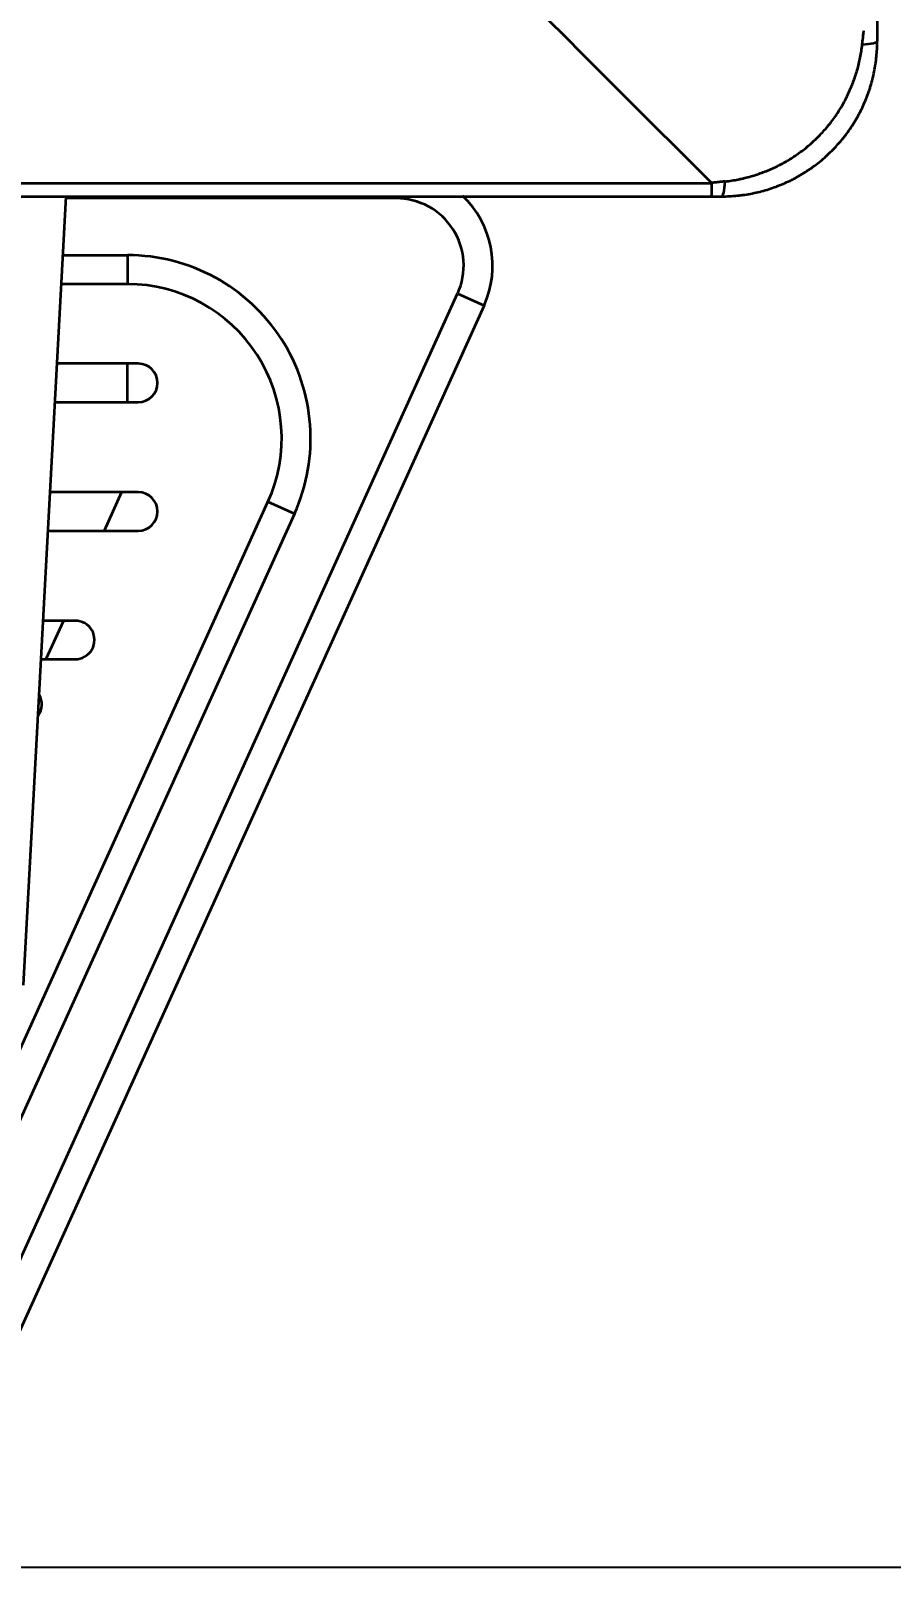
# Model space of a CAD drawing. Header units: millimetres. Extents: x 101 to 1819, y 134 to 1482.
# Drawn here: x 413.3 to 502.5, y 151.5 to 310.9 of the extents above; entities that cross this region are included whole.
import ezdxf

# ---------------------------------------------------------------- set-up
doc = ezdxf.new("R2010")
doc.units = ezdxf.units.MM
doc.layers.add('1', color=7, linetype='Continuous', lineweight=18)
doc.layers.add('尺寸线层', color=3, linetype='Continuous', lineweight=18)
doc.styles.add('HZ', font='', dxfattribs={"width": 0.8})
doc.styles.get('HZ').set_extended_font_data('宋体')
doc.dimstyles.new('JP20', dxfattribs={"dimtxt": 20, "dimasz": 18, "dimexe": 0.18, "dimexo": 0.0625, "dimgap": 0.09, "dimtad": 1, "dimdec": 1, "dimzin": 12, "dimdsep": 46, "dimtxsty": 'HZ', "dimcen": 0.09, "dimdle": 36, "dimclrd": 136, "dimclre": 4, "dimclrt": 6, "dimadec": 0, "dimazin": 0, "dimtfac": 1, "dimtdec": 1, "dimtmove": 0, "dimatfit": 3, "dimfxl": 1, "dimtolj": 1, "dimarcsym": 0})

# ---------------------------------------------------------------- blocks, each defined once
blk = doc.blocks.new('*X21')
at = {"layer": 'Defpoints', "color": 0}
for p in [(483.87, 687.9), (597.05, 687.9), (380.42, 151.47)]:
    blk.add_point(p, dxfattribs=at)
at = {"layer": '尺寸线层', "color": 4, "linetype": 'Continuous', "lineweight": -2}
for p, q in [((483.94, 687.9), (597.23, 687.9)), ((380.48, 151.47), (597.23, 151.47))]:
    blk.add_line(p, q, dxfattribs=at)
at = {"layer": '尺寸线层', "color": 136, "linetype": 'Continuous', "lineweight": -2}
blk.add_line((597.05, 169.47), (597.05, 669.9), dxfattribs=at)
at = {"layer": '尺寸线层', "color": 136}
for points in [[(600.05, 669.9), (594.05, 669.9), (597.05, 687.9)], [(594.05, 169.47), (600.05, 169.47), (597.05, 151.47)]]:
    blk.add_solid(points, dxfattribs=at)
at = {"layer": '尺寸线层', "color": 6, "insert": (586.96, 419.69), "char_height": 20, "attachment_point": 5, "rotation": 90, "style": 'HZ', "bg_fill": 3, "box_fill_scale": 1.1, "bg_fill_color": 256, "bg_fill_true_color": 13158600, "bg_fill_transparency": 0}
blk.add_mtext('\\A1;536.5', dxfattribs=at)

msp = doc.modelspace()

# ---------------------------------------------------------------- linework, layer by layer
at = {"layer": '1', "color": 0, "linetype": 'Continuous', "lineweight": 35}
for p, q in [((501.09, 671.8), (501.09, 309.8)), ((412.59, 211.87), (417.01, 293.7)), ((451.22, 293.5), (417, 293.5)), ((451.22, 293.71), (451.22, 293.5)), ((416.68, 287.6), (423.36, 287.6)), ((423.36, 287.6), (423.36, 284.6)), ((423.36, 284.6), (416.52, 284.6)), ((409.25, 176.8), (457.59, 283.61)), ((460.33, 282.38), (409.6, 170.28)), ((457.59, 283.61), (460.33, 282.38)), ((424.49, 276.35), (416.07, 276.35)), ((423.36, 272.35), (423.36, 276.35)), ((415.86, 272.35), (424.49, 272.35)), ((409.25, 198.62), (437.93, 262)), ((424.49, 263.01), (415.35, 263.01)), ((422.76, 263.01), (420.95, 259.01)), ((440.67, 260.77), (437.93, 262)), ((440.67, 260.77), (409.25, 191.35)), ((415.14, 259.01), (424.49, 259.01)), ((417.95, 249.68), (414.63, 249.68)), ((416.73, 249.68), (414.92, 245.68)), ((414.42, 245.68), (417.95, 245.68))]:
    msp.add_line(p, q, dxfattribs=at)
for centre, radius, start, end in [((451.22, 286.5), 7, 335.6511, 90), ((423.36, 268.6), 19, 335.6511, 90), ((423.36, 268.6), 16, 335.6511, 90), ((424.49, 274.35), 2, 270, 90), ((424.49, 261.01), 2, 270, 90), ((417.95, 247.68), 2, 269.9999, 90.0001), ((412.49, 241.01), 2, 323.6962, 30.1247)]:
    msp.add_arc(centre, radius, start, end, dxfattribs=at)
for centre, major_axis, ratio, start_param, end_param in [((495.99, 309.8), (-5.1, 0), 0.094244, 2.339827, 3.141593), ((484.99, 298.8), (0, 5.1), 0.094512, 3.141593, 3.943555)]:
    msp.add_ellipse(centre, major_axis=major_axis, ratio=ratio, start_param=start_param, end_param=end_param, dxfattribs=at)
msp.add_open_spline([(456.18, 322.82), (465.42, 313.58), (474.66, 304.33), (483.91, 295.09)], degree=3, dxfattribs=at)
for points, knots in [([(499.54, 309.46), (499.56, 309.69), (499.59, 309.93), (499.63, 310.29), (499.65, 310.47), (499.67, 310.68), (499.69, 310.78), (499.69, 310.83), (499.69, 310.86), (499.7, 310.87), (499.7, 310.88), (499.7, 310.88), (499.7, 310.89), (499.7, 310.89), (499.7, 310.89), (499.7, 310.89)], [0, 0, 0, 0, 0.720427, 0.720427, 1.080641, 1.260748, 1.350801, 1.395828, 1.418341, 1.429598, 1.435226, 1.43804, 1.439448, 1.439448, 1.440855, 1.440855, 1.440855, 1.440855]), ([(484.99, 293.7), (485.52, 293.7), (486.05, 293.73), (486.71, 293.79), (486.84, 293.81), (487.1, 293.84), (487.49, 293.89), (487.88, 293.96), (488.66, 294.12), (489.16, 294.24), (489.92, 294.47), (490.16, 294.55), (490.66, 294.73), (491.15, 294.92), (491.63, 295.13), (491.93, 295.27), (491.99, 295.3), (492.11, 295.36), (492.29, 295.45), (492.47, 295.54), (493.05, 295.85), (493.5, 296.12), (494.37, 296.71), (494.79, 297.02), (495.6, 297.68), (495.99, 298.04), (496.74, 298.79), (497.1, 299.18), (497.52, 299.69), (497.65, 299.85), (497.77, 300.01), (497.85, 300.11), (497.89, 300.16), (498.08, 300.43), (498.24, 300.65), (498.68, 301.31), (498.94, 301.76), (499.44, 302.68), (499.66, 303.15), (499.96, 303.88), (500.06, 304.13), (500.19, 304.5), (500.23, 304.63), (500.32, 304.88), (500.36, 305), (500.55, 305.64), (500.68, 306.15), (500.88, 307.18), (500.96, 307.7), (501.06, 308.74), (501.09, 309.27), (501.09, 309.8)], [0, 0, 0, 0, 1.580497, 1.580497, 1.975621, 1.975621, 2.370745, 3.160994, 3.160994, 4.741491, 4.741491, 5.531739, 5.531739, 6.321988, 7.112236, 7.112236, 7.309798, 7.309798, 7.507361, 7.902485, 7.902485, 9.482982, 9.482982, 11.063479, 11.063479, 12.643976, 12.643976, 14.224473, 14.224473, 14.619597, 14.817159, 14.817159, 15.014721, 15.014721, 15.80497, 15.80497, 17.385467, 17.385467, 18.965964, 18.965964, 19.756212, 19.756212, 20.151336, 20.151336, 20.546461, 20.546461, 22.126958, 22.126958, 23.707454, 23.707454, 25.287951, 25.287951, 25.287951, 25.287951]), ([(485.33, 295.25), (485.79, 295.3), (486.24, 295.37), (486.79, 295.48), (486.9, 295.51), (487.13, 295.56), (487.46, 295.63), (487.79, 295.72), (488.44, 295.91), (488.86, 296.05), (489.49, 296.29), (489.7, 296.37), (490.12, 296.55), (490.53, 296.73), (490.93, 296.94), (491.23, 297.1), (491.33, 297.15), (491.53, 297.26), (491.63, 297.32), (492.12, 297.6), (492.5, 297.85), (493.23, 298.37), (493.59, 298.64), (494.28, 299.22), (494.61, 299.53), (495.26, 300.17), (495.56, 300.51), (495.93, 300.94), (496, 301.03), (496.14, 301.2), (496.22, 301.29), (496.42, 301.56), (496.56, 301.75), (496.95, 302.3), (497.19, 302.68), (497.65, 303.46), (497.86, 303.86), (498.15, 304.47), (498.24, 304.67), (498.37, 304.98), (498.42, 305.09), (498.5, 305.3), (498.54, 305.41), (498.75, 305.94), (498.89, 306.37), (499.14, 307.23), (499.24, 307.67), (499.42, 308.56), (499.48, 309), (499.54, 309.46)], [0, 0, 0, 0, 1.356254, 1.356254, 1.695317, 1.695317, 2.03438, 2.712507, 2.712507, 4.068761, 4.068761, 4.746888, 4.746888, 5.425014, 6.103141, 6.103141, 6.442205, 6.442205, 6.781268, 6.781268, 8.137522, 8.137522, 9.493775, 9.493775, 10.850029, 10.850029, 12.206283, 12.206283, 12.545346, 12.545346, 12.884409, 12.884409, 13.562536, 13.562536, 14.91879, 14.91879, 16.275043, 16.275043, 16.95317, 16.95317, 17.292234, 17.292234, 17.631297, 17.631297, 18.987551, 18.987551, 20.343804, 20.343804, 21.700058, 21.700058, 21.700058, 21.700058]), ([(284.08, 295.09), (284.21, 295.09), (284.34, 295.09), (284.6, 295.08), (284.99, 295.08), (285.64, 295.07), (286.16, 295.07), (286.68, 295.07), (286.94, 295.07), (288.24, 295.08), (289.28, 295.09), (292.4, 295.08), (294.48, 295.08), (300.73, 295.08), (304.89, 295.08), (313.22, 295.08), (317.38, 295.08), (325.71, 295.08), (329.87, 295.08), (350.68, 295.08), (367.34, 295.08), (417.29, 295.08), (450.6, 295.08), (483.9, 295.08)], [0, 0, 0, 0, 0.390287, 0.390287, 0.780573, 1.561146, 2.341719, 2.341719, 3.122292, 3.122292, 6.244585, 6.244585, 12.489169, 12.489169, 24.978338, 24.978338, 37.467507, 37.467507, 49.956676, 49.956676, 99.913352, 99.913352, 199.826705, 199.826705, 199.826705, 199.826705]), ([(483.9, 295.09), (483.9, 294.98), (483.9, 294.87), (483.9, 294.67), (483.9, 294.49), (483.9, 294.33), (483.9, 294.22), (483.9, 294.19), (483.9, 294.14), (483.9, 294.12), (483.9, 294.09), (483.9, 294.07), (483.9, 294), (483.9, 293.95), (483.89, 293.86), (483.89, 293.78), (483.89, 293.74), (483.89, 293.72), (483.89, 293.71), (483.89, 293.7), (483.89, 293.7), (483.89, 293.7), (483.89, 293.7), (483.89, 293.7), (483.89, 293.7), (483.89, 293.7), (483.89, 293.7), (483.89, 293.7)], [0, 0, 0, 0, 0.173294, 0.173294, 0.346588, 0.519882, 0.519882, 0.606529, 0.606529, 0.649852, 0.649852, 0.693176, 0.693176, 0.86647, 0.86647, 1.039764, 1.213058, 1.213058, 1.299705, 1.321367, 1.332197, 1.332197, 1.334905, 1.334905, 1.337613, 1.343028, 1.386352, 1.386352, 1.386352, 1.386352]), ([(485.33, 295.25), (485.22, 295.24), (485.1, 295.23), (484.86, 295.2), (484.74, 295.19), (484.5, 295.16), (484.32, 295.14), (484.11, 295.12), (484.01, 295.1), (483.95, 295.1), (483.93, 295.1), (483.92, 295.09), (483.91, 295.09), (483.9, 295.09), (483.9, 295.09)], [0, 0, 0, 0, 0.360689, 0.360689, 0.721378, 0.721378, 1.082067, 1.262411, 1.352584, 1.39767, 1.420213, 1.431484, 1.431484, 1.442756, 1.442756, 1.442756, 1.442756]), ([(284.1, 293.7), (284.62, 293.7), (285.14, 293.7), (286.18, 293.7), (286.7, 293.7), (288.27, 293.7), (289.31, 293.7), (292.43, 293.7), (294.51, 293.7), (300.75, 293.7), (304.91, 293.7), (313.24, 293.7), (317.4, 293.7), (325.73, 293.7), (346.54, 293.7), (367.35, 293.7), (417.29, 293.7), (450.59, 293.7), (483.89, 293.7)], [0, 0, 0, 0, 1.560819, 1.560819, 3.121637, 3.121637, 6.243274, 6.243274, 12.486548, 12.486548, 24.973096, 24.973096, 37.459644, 37.459644, 49.946192, 99.892384, 99.892384, 199.784768, 199.784768, 199.784768, 199.784768]), ([(483.89, 293.7), (484.07, 293.7), (484.26, 293.7), (484.62, 293.7), (484.81, 293.7), (484.99, 293.7)], [0, 0, 0, 0, 0.550086, 0.550086, 1.100171, 1.100171, 1.100171, 1.100171])]:
    msp.add_open_spline(points, degree=3, knots=knots, dxfattribs=at)

# ---------------------------------------------------------------- next in the draw order: dimensions: what is measured, and where the dimension line sits
at = {"layer": '尺寸线层', "color": 0}
dim = msp.add_linear_dim(base=(597.05, 687.9), p1=(380.42, 151.47), p2=(483.87, 687.9), angle=90, text='536.5', dimstyle='JP20', override={"dimscale": 1, "dimsah": 1, "dimtfill": 1, "dimtolj": 1}, dxfattribs=at)
dim.commit()
dim.dimension.update_dxf_attribs({"geometry": '*X21', "text_midpoint": (586.96, 419.69)})

# ---------------------------------------------------------------- next in the draw order: linework, layer by layer
at = {"layer": '1', "color": 0, "linetype": 'Continuous', "lineweight": 35}
msp.add_arc((451.22, 286.5), 10, 335.6511, 46.5599, dxfattribs=at)

doc.saveas('drawing.dxf')
